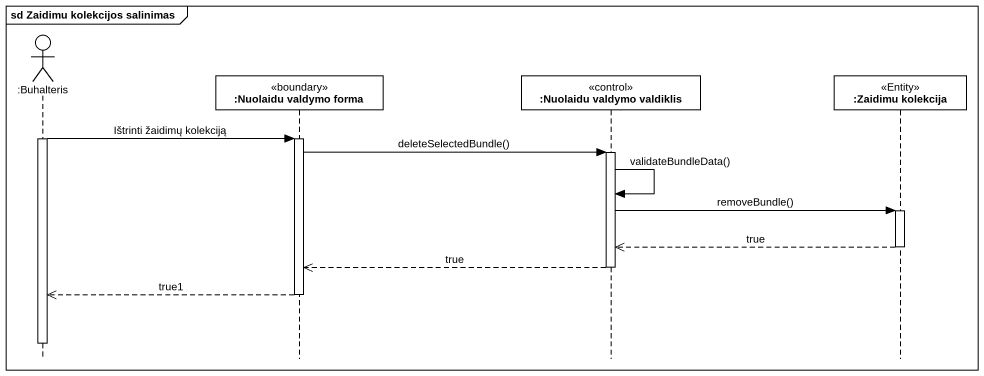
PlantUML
@startuml
mainframe sd Zaidimu kolekcijos salinimas
hide footbox
actor ":Buhalteris" as Buhalteris
participant ":Nuolaidu valdymo forma" as Nuolaidu_valdymo_forma <<boundary>>
participant ":Nuolaidu valdymo valdiklis" as Nuolaidu_valdymo_valdiklis <<control>>
participant ":Zaidimu kolekcija" as Zaidimu_kolekcija <<Entity>>

activate Buhalteris
Buhalteris -> Nuolaidu_valdymo_forma : Ištrinti žaidimų kolekciją
activate Nuolaidu_valdymo_forma
Nuolaidu_valdymo_forma -> Nuolaidu_valdymo_valdiklis : deleteSelectedBundle()
activate Nuolaidu_valdymo_valdiklis
Nuolaidu_valdymo_valdiklis -> Nuolaidu_valdymo_valdiklis : validateBundleData()
Nuolaidu_valdymo_valdiklis -> Zaidimu_kolekcija : removeBundle()
activate Zaidimu_kolekcija
Zaidimu_kolekcija -->> Nuolaidu_valdymo_valdiklis : true
deactivate Zaidimu_kolekcija
Nuolaidu_valdymo_valdiklis -->> Nuolaidu_valdymo_forma : true
deactivate Nuolaidu_valdymo_valdiklis
Nuolaidu_valdymo_forma -->> Buhalteris : true1
deactivate Nuolaidu_valdymo_forma
deactivate Buhalteris
@enduml
